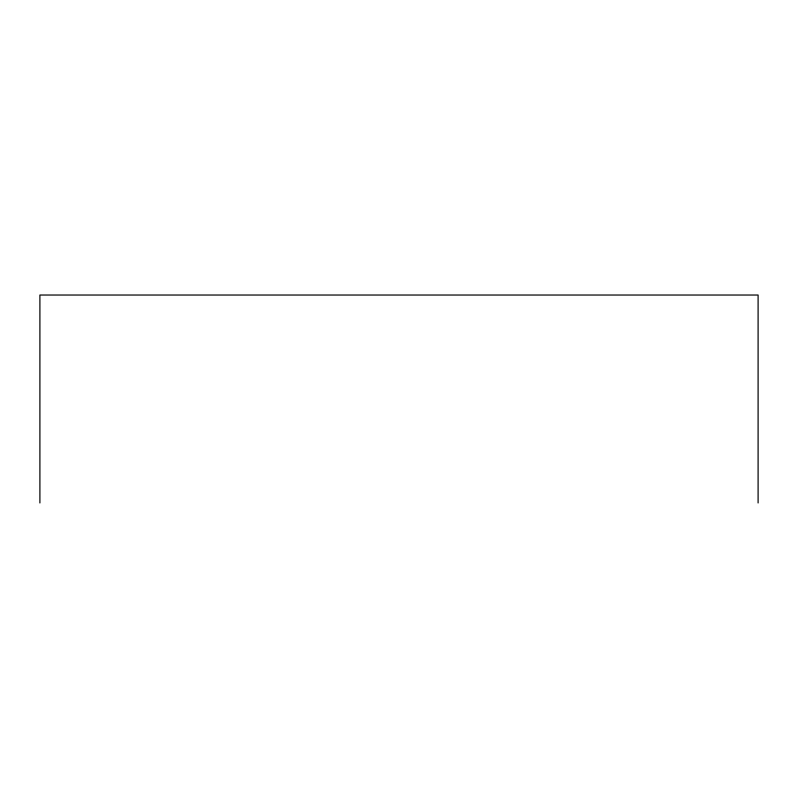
<?xml version="1.0" encoding="UTF-8"?>
<svg xmlns="http://www.w3.org/2000/svg" width="798" height="798" viewBox="0 0 798 798"><rect width="100%" height="100%" fill="white"/><g stroke="black" fill="none" stroke-linecap="round" stroke-linejoin="round"><path stroke-width="1.2" d="M758.1 502.969L758.1 295.031L39.9 295.031L39.9 502.969"/></g></svg>
